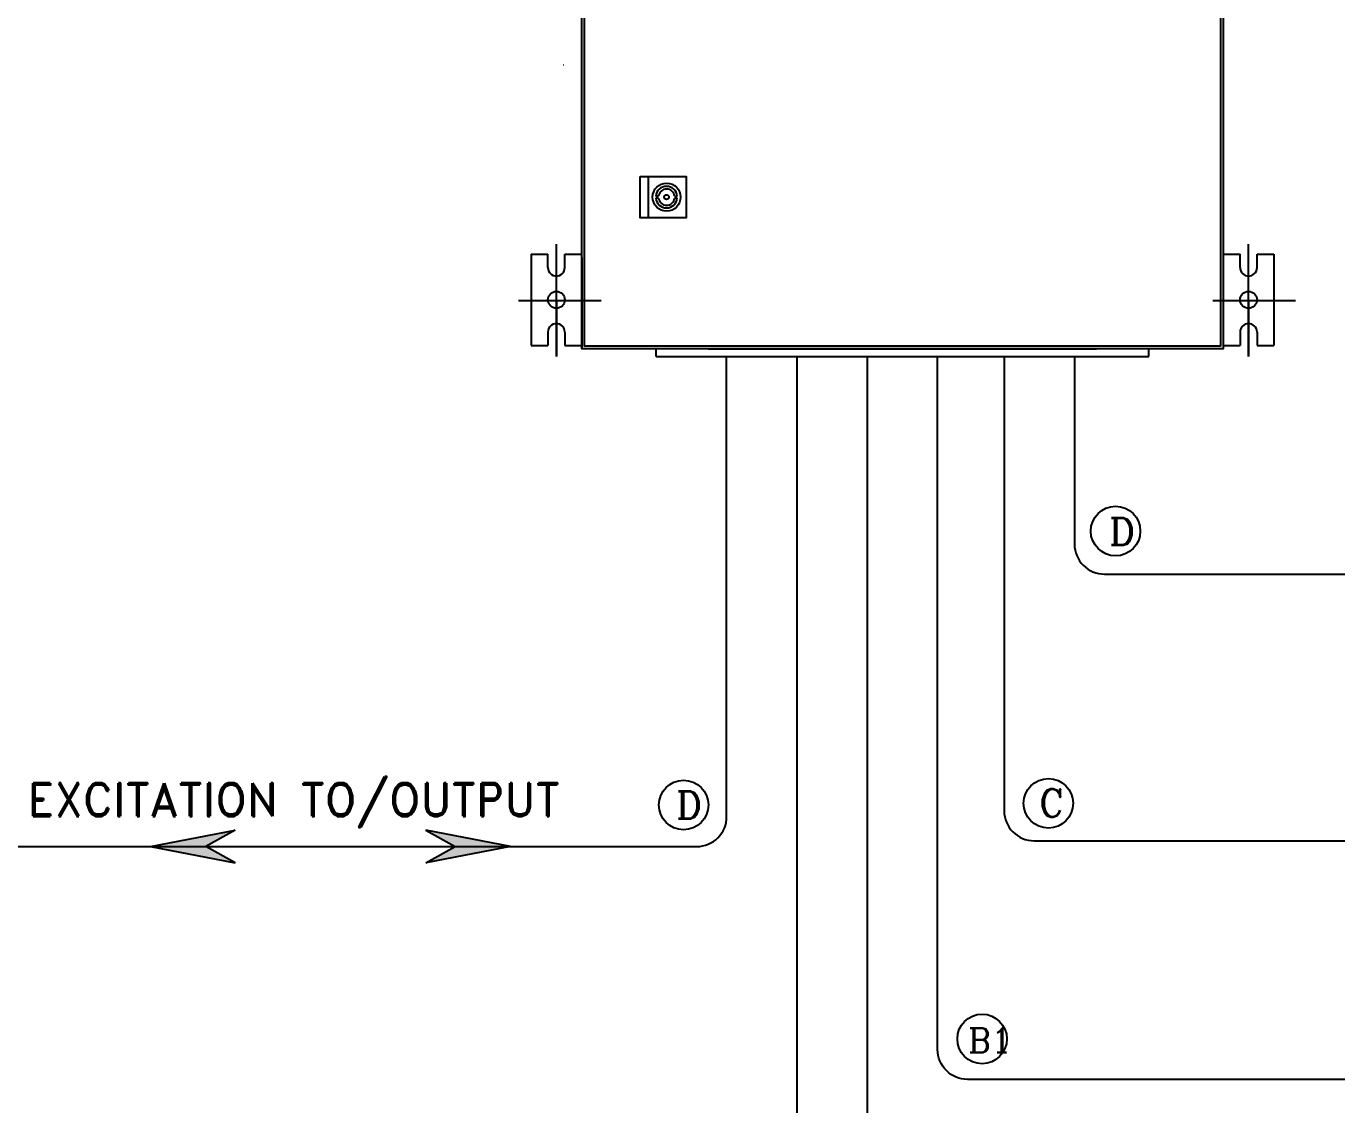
# Model space of a CAD drawing. Header units: inches. Extents: x 784 to 2184505, y 7 to 371504.
# Drawn here: x 123988 to 159122, y 136471 to 165380 of the extents above; entities that cross this region are included whole.
import ezdxf

# ---------------------------------------------------------------- set-up
doc = ezdxf.new("R2010")
doc.units = ezdxf.units.IN
doc.header["$MEASUREMENT"] = 0
doc.layers.add('DRG', color=2, linetype='Continuous')
doc.layers.add('SHEET', color=10, linetype='Continuous')
doc.styles.add('ROMAMC', font='romanc.shx', dxfattribs={"height": 7})
doc.styles.add('ROMAND', font='romand', dxfattribs={"height": 3})

msp = doc.modelspace()

# ---------------------------------------------------------------- hatches: boundary and pattern name
h = msp.add_hatch(color=0)
h.dxf.hatch_style = 1
h.paths.add_polyline_path([(129591.82828, 142953.18332), (127320.79444, 143393.29625), (128800.78297, 143393.38593)])
h.paths.add_polyline_path([(127318.91072, 143393.29614), (129591.8834, 143833.48948), (128800.78297, 143393.38593)])
h = msp.add_hatch(color=0)
h.dxf.hatch_style = 1
h.paths.add_polyline_path([(134698.10689, 142952.86235), (136969.11406, 143393.11289), (135489.12553, 143393.11289)])
h.paths.add_polyline_path([(136970.99778, 143393.11289), (134697.99843, 143833.1685), (135489.12553, 143393.11289)])

# ---------------------------------------------------------------- linework, layer by layer
at = {"color": 252, "linetype": 'ByBlock', "lineweight": 9}
msp.add_line((138401.662, 164336.84181, 6066.45786), (138385.36762, 164336.84181, 6066.45786), dxfattribs=at)
for p, q in [((140665.85362, 161356.33827, -339.72164), (140665.85362, 160241.41557, -339.72164)), ((140939.24205, 160773.27939, -339.72164), (140866.31573, 160773.27939, -339.72164)), ((140939.32866, 160825.19262, -339.72164), (140866.38042, 160825.19262, -339.72164)), ((141369.71427, 160825.19262, -339.72164), (141442.66251, 160825.19262, -339.72164)), ((141369.80088, 160773.27939, -339.72164), (141442.7272, 160773.27939, -339.72164)), ((140879.42963, 156528.44374, 6066.45786), (140879.42963, 156734.22419, 6066.45786)), ((154079.03963, 156528.44374, 6066.45786), (154079.03963, 156734.22419, 6066.45786)), ((140879.42963, 156528.44374, 6066.45786), (154079.03963, 156528.44374, 6066.45786)), ((144650.72963, 156528.44374, 6066.45786), (144650.72963, 122067.37681, 6066.45786)), ((127318.91072, 143393.29614, 908060.3451), (129591.8834, 143833.48948, 817960.35833)), ((129591.8834, 143833.48948, 817960.35833), (128800.78297, 143393.38593, 908060.3451)), ((136970.99778, 143393.11289, 37.3593), (134697.99843, 143833.1685, -90062.62748)), ((134697.99843, 143833.1685, -90062.62748), (135489.12553, 143393.11289, 37.3593)), ((127318.91072, 143393.29614, 908060.3451), (127318.91072, 143393.29614, 908060.3451)), ((127318.91074, 143393.6613, 908060.3451), (129591.82828, 142953.18332, 817960.35833)), ((127320.79569, 143393.29625, 908060.3451), (127320.79569, 143393.29625, 908060.3451)), ((129591.82828, 142953.18332, 817960.35833), (128800.78297, 143393.38593, 908060.3451)), ((136970.99774, 143393.47806, 37.3593), (134698.10689, 142952.86235, -90062.62748)), ((134698.10689, 142952.86235, -90062.62748), (135489.12553, 143393.11289, 37.3593))]:
    msp.add_line(p, q)
at = {"color": 251, "ltscale": 20}
for p, q in [((138200.41051, 156525.38432, 6066.45786), (138200.41051, 159540.23309, 6066.45786)), ((156757.88847, 156525.38432, 6066.45786), (156757.88847, 159540.23309, 6066.45786)), ((137521.56353, 159268.90411, 6066.45786), (137521.56353, 156824.74847, 6066.45786)), ((137521.56353, 159268.90411, 6066.45786), (137974.18494, 159268.90411, 6066.45786)), ((137974.18494, 158909.84539, 6066.45786), (137974.18494, 159268.90411, 6066.45786)), ((138426.80636, 158909.84539, 6066.45786), (138426.80636, 159268.90411, 6066.45786)), ((138426.80636, 159268.90411, 6066.45786), (138879.42777, 159268.90411, 6066.45786)), ((138879.42777, 159178.37982, 6066.45786), (138879.42777, 156734.22419, 6066.45786)), ((156079.04149, 159268.90411, 6066.45786), (156531.66291, 159268.90411, 6066.45786)), ((156079.04149, 159178.37982, 6066.45786), (156079.04149, 156734.22419, 6066.45786)), ((156531.66291, 158909.84539, 6066.45786), (156531.66291, 159268.90411, 6066.45786)), ((156984.28432, 158909.84539, 6066.45786), (156984.28432, 159268.90411, 6066.45786)), ((156984.28432, 159268.90411, 6066.45786), (157436.90573, 159268.90411, 6066.45786)), ((157436.90573, 159268.90411, 6066.45786), (157436.90573, 156824.74847, 6066.45786)), ((137182.59738, 158032.8087, 6066.45786), (139404.77828, 158032.8087, 6066.45786)), ((138200.41051, 158046.82629, 6066.45786), (138200.41051, 156525.38432, 6066.45786)), ((155796.5697, 158032.8087, 6066.45786), (158018.7506, 158032.8087, 6066.45786)), ((156757.88847, 158046.82629, 6066.45786), (156757.88847, 156525.38432, 6066.45786)), ((137974.18494, 157183.80719, 6066.45786), (137974.18494, 156824.74847, 6066.45786)), ((138426.80636, 157183.80719, 6066.45786), (138426.80636, 156824.74847, 6066.45786)), ((156531.66291, 157183.80719, 6066.45786), (156531.66291, 156824.74847, 6066.45786)), ((156984.28432, 157183.80719, 6066.45786), (156984.28432, 156824.74847, 6066.45786)), ((137521.56353, 156824.74847, 6066.45786), (137974.18494, 156824.74847, 6066.45786)), ((138426.80636, 156824.74847, 6066.45786), (138879.42777, 156824.74847, 6066.45786)), ((156079.04149, 156824.74847, 6066.45786), (156531.66291, 156824.74847, 6066.45786)), ((156984.28432, 156824.74847, 6066.45786), (157436.90573, 156824.74847, 6066.45786))]:
    msp.add_line(p, q, dxfattribs=at)
at = {"color": 0, "ltscale": 20}
for p, q in [((142274.08837, 156734.22419, 6066.45786), (147479.23463, 156734.22419, 6066.45786)), ((147479.23463, 156734.22419, 6066.45786), (152684.38089, 156734.22419, 6066.45786))]:
    msp.add_line(p, q, dxfattribs=at)
at = {"color": 0, "ltscale": 20, "elevation": 6066.45786}
for points in [[(138879.42777, 183891.50901), (156079.04149, 183891.50901), (156079.04149, 156734.22419), (138879.42777, 156734.22419)], [(138951.8472, 183819.08958), (156006.62207, 183819.08958), (156006.62207, 156806.64361), (138951.8472, 156806.64361)]]:
    msp.add_lwpolyline(points, close=True, dxfattribs=at)
at = {"elevation": -339.72164}
msp.add_lwpolyline([(140450.84358, 161356.33827), (141678.3761, 161356.33827), (141678.3761, 160241.41557), (140450.84358, 160241.41557)], close=True, dxfattribs=at)
for points in [[(122180.36597, 143393.29536), (141965.07963, 143393.29536, 0.4142135624), (142765.07963, 144193.29536), (142765.07963, 156528.44374)], [(189100.6782, 137152.06617), (149222.02963, 137152.06617, -0.4142135624), (148422.02963, 137952.06617), (148422.02963, 156528.44374)], [(150205.11708, 156528.44374), (150205.11708, 144349.92524, 0.4142135624), (151005.11708, 143549.92524), (189100.6782, 143549.92524)], [(152090.76708, 156528.44374), (152090.76708, 151496.80196, 0.4142135624), (152890.76708, 150696.80196), (187996.35639, 150696.80196, 0.4142135624), (188796.35639, 151496.80196), (188796.35639, 156555.83323)]]:
    msp.add_lwpolyline(points, format="xyb")
for centre, radius in [((141154.52146, 160798.87692, -339.72164), 374.75267), ((141154.52146, 160798.87692, -339.72164), 63.29833), ((153191.62839, 151847.80494, 6066.45786), 663.63306), ((141612.19155, 144506.11194, 96166.44463), 663.63306), ((151391.20975, 144551.01362, -142451.46069), 663.63306), ((149614.53272, 138236.3531, -142451.46069), 663.63306)]:
    msp.add_circle(centre, radius)
at = {"color": 251, "ltscale": 20}
for centre in [(138200.41051, 158046.82629, 6066.45786), (156757.88847, 158046.82629, 6066.45786)]:
    msp.add_circle(centre, 226.31071, dxfattribs=at)
for radius, start, end in [(289.34025, 5.218303772, 174.781696228), (216.7959, 6.972024192, 173.027975808), (289.34025, 185.075512061, 354.924487939), (216.7959, 186.780844572, 353.219155428)]:
    msp.add_arc((141154.52146, 160798.87692, -339.72164), radius, start, end)
for centre, start, end in [((138200.49565, 158909.84539, 6066.45786), 180, 0), ((156757.97361, 158909.84539, 6066.45786), 180, 0), ((138200.49565, 157183.80719, 6066.45786), 0, 180), ((156757.97361, 157183.80719, 6066.45786), 0, 180)]:
    msp.add_arc(centre, 226.31071, start, end, dxfattribs=at)
at = {"layer": 'SHEET', "color": 0, "linetype": 'Continuous'}
msp.add_lwpolyline([(146536.37963, 156528.44374), (146536.37963, 131304.53456, 0.4142135624), (147336.37963, 130504.53456), (189100.6782, 130504.53456)], format="xyb", dxfattribs=at)

# ---------------------------------------------------------------- texts
at = {"layer": 'DRG', "color": 7, "style": 'ROMAMC'}
for s, height, p in [('D', 739.91997, (153016.16376, 151465.98689, 6066.45786)), ('D', 739.91997, (141408.26344, 144133.29484, 96166.44463)), ('C', 739.91997, (151139.86838, 144189.39492, -142451.46069)), ('B1', 650, (149240.11217, 137874.73441, -142451.46069))]:
    msp.add_text(s, height=height, dxfattribs=at).set_placement(p)
at = {"layer": 'SHEET', "color": 0, "linetype": 'Continuous', "style": 'ROMAND'}
msp.add_text('EXCITATION TO/OUTPUT', height=890.3781327, dxfattribs=at).set_placement((124022.93133, 144204.78773, 9304994.33568))

doc.saveas('drawing.dxf')
